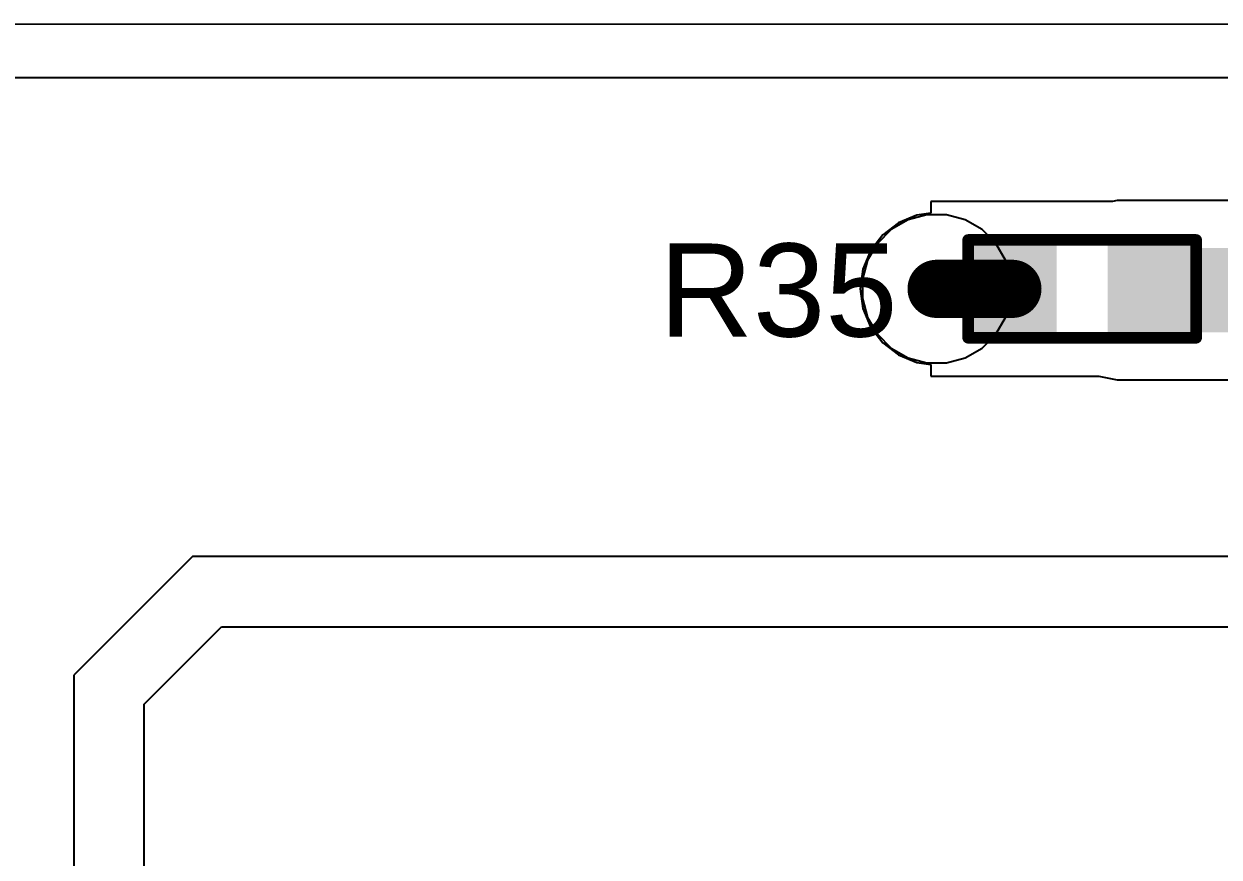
# Model space of a CAD drawing. Header units: inches. Extents: x -3 to 5437, y -3 to 5435.
# Drawn here: x 161.89 to 174.94, y 39.01 to 48.1 of the extents above; entities that cross this region are included whole.
import ezdxf

# ---------------------------------------------------------------- set-up
doc = ezdxf.new("R2010")
doc.units = ezdxf.units.IN
for name, color, linetype in [('Bottom Layer', 5, 'Continuous'), ('Bottom Overlay', 54, 'Continuous'), ('Bottom Solder', 6, 'Continuous'), ('Drill Drawing', 1, 'Continuous'), ('GND', 16, 'Continuous'), ('PWR', 76, 'Continuous'), ('Top Layer', 1, 'Continuous'), ('Top Overlay', 2, 'Continuous'), ('Top Paste', 8, 'Continuous'), ('Top Solder', 216, 'Continuous'), ('Via Holes', 16, 'Continuous')]:
    doc.layers.add(name, color=color, linetype=linetype)
doc.styles.add('Arial', font='', dxfattribs={"height": 0.2})
doc.styles.get('Arial').set_extended_font_data('Arial')

# ---------------------------------------------------------------- blocks, each defined once
blk = doc.blocks.new('RES_0603_435')
at = {"layer": 'Top Layer'}
for points in [[(-0.381, 0.4445), (-0.381, -0.4445), (-1.143, -0.4445), (-1.143, 0.4445)], [(1.143, 0.4445), (1.143, -0.4445), (0.381, -0.4445), (0.381, 0.4445)]]:
    blk.add_hatch(color=1, dxfattribs=at).paths.add_polyline_path(points)
at = {"layer": 'Top Paste'}
for points in [[(-0.381, 0.4445), (-0.381, -0.4445), (-1.143, -0.4445), (-1.143, 0.4445)], [(1.143, 0.4445), (1.143, -0.4445), (0.381, -0.4445), (0.381, 0.4445)]]:
    blk.add_hatch(color=8, dxfattribs=at).paths.add_polyline_path(points)
at = {"layer": 'Top Solder'}
for points in [[(-0.2794, 0.5461), (-0.2794, -0.5461), (-1.2446, -0.5461), (-1.2446, 0.5461)], [(1.2446, 0.5461), (1.2446, -0.5461), (0.2794, -0.5461), (0.2794, 0.5461)]]:
    blk.add_hatch(color=216, dxfattribs=at).paths.add_polyline_path(points)
at = {"layer": 'Top Overlay'}
for points in [[(1.2446, 0.5334, 0.127, 0.127, 0), (-1.2446, 0.5334, 0.127, 0.127, 0)], [(-1.2446, 0.5334, 0.127, 0.127, 0), (-1.2446, -0.5334, 0.127, 0.127, 0)], [(1.2446, 0.5334, 0.127, 0.127, 0), (1.2446, -0.5334, 0.127, 0.127, 0)], [(1.2446, -0.5334, 0.127, 0.127, 0), (-1.2446, -0.5334, 0.127, 0.127, 0)]]:
    blk.add_lwpolyline(points, format="xyseb", dxfattribs=at)
for points in [[(-1.27635, 0.5334, 0.0635, 0.0635, 1), (-1.21285, 0.5334, 0.0635, 0.0635, 1)], [(-1.27635, 0.5334, 0.0635, 0.0635, 1), (-1.21285, 0.5334, 0.0635, 0.0635, 1)], [(1.21285, 0.5334, 0.0635, 0.0635, 1), (1.27635, 0.5334, 0.0635, 0.0635, 1)], [(1.21285, 0.5334, 0.0635, 0.0635, 1), (1.27635, 0.5334, 0.0635, 0.0635, 1)], [(-1.27635, -0.5334, 0.0635, 0.0635, 1), (-1.21285, -0.5334, 0.0635, 0.0635, 1)], [(-1.27635, -0.5334, 0.0635, 0.0635, 1), (-1.21285, -0.5334, 0.0635, 0.0635, 1)], [(1.21285, -0.5334, 0.0635, 0.0635, 1), (1.27635, -0.5334, 0.0635, 0.0635, 1)], [(1.21285, -0.5334, 0.0635, 0.0635, 1), (1.27635, -0.5334, 0.0635, 0.0635, 1)]]:
    blk.add_lwpolyline(points, format="xyseb", close=True, dxfattribs=at)

msp = doc.modelspace()

# ---------------------------------------------------------------- hatches: boundary and pattern name
at = {"layer": 'Bottom Layer'}
h = msp.add_hatch(color=5, dxfattribs=at)
edge = h.paths.add_edge_path()
edge.add_arc((171.852, 45.21), 0.3, 0, 360)
at = {"layer": 'Bottom Solder'}
h = msp.add_hatch(color=6, dxfattribs=at)
edge = h.paths.add_edge_path()
edge.add_arc((171.852, 45.21), 0.15, 0, 360)
at = {"layer": 'GND'}
h = msp.add_hatch(color=16, dxfattribs=at)
edge = h.paths.add_edge_path()
edge.add_arc((171.852, 45.21), 0.3, 0, 360)
at = {"layer": 'PWR'}
h = msp.add_hatch(color=76, dxfattribs=at)
edge = h.paths.add_edge_path()
edge.add_arc((171.852, 45.21), 0.3, 0, 360)
at = {"layer": 'Top Layer'}
msp.add_hatch(color=1, dxfattribs=at).paths.add_polyline_path([(173.823, 44.735), (176.525, 44.735), (176.525, 45.655), (173.823, 45.655)])
h = msp.add_hatch(color=1, dxfattribs=at)
edge = h.paths.add_edge_path()
edge.add_arc((171.852, 45.21), 0.3, 0, 360)
at = {"layer": 'Top Solder'}
h = msp.add_hatch(color=216, dxfattribs=at)
edge = h.paths.add_edge_path()
edge.add_arc((171.852, 45.21), 0.15, 0, 360)
at = {"layer": 'Via Holes'}
h = msp.add_hatch(color=7, dxfattribs=at)
edge = h.paths.add_edge_path()
edge.add_arc((171.852, 45.21), 0.15, 0, 360)

# ---------------------------------------------------------------- linework, layer by layer
at = {"layer": 'Bottom Layer'}
for p, q in [((171.541, 45.963), (171.356, 45.857)), ((171.746, 46.018), (171.541, 45.963)), ((171.959, 46.018), (171.746, 46.018)), ((172.164, 45.963), (171.959, 46.018)), ((172.349, 45.857), (172.164, 45.963)), ((171.356, 45.857), (171.206, 45.706)), ((172.499, 45.706), (172.349, 45.857)), ((171.206, 45.706), (171.099, 45.522)), ((172.605, 45.522), (172.499, 45.706)), ((171.099, 45.522), (171.044, 45.316)), ((172.66, 45.316), (172.605, 45.522)), ((171.044, 45.316), (171.044, 45.104)), ((172.66, 45.104), (172.66, 45.316)), ((171.044, 45.104), (171.099, 44.898)), ((172.605, 44.898), (172.66, 45.104)), ((171.099, 44.898), (171.206, 44.714)), ((172.499, 44.714), (172.605, 44.898)), ((171.206, 44.714), (171.356, 44.563)), ((172.349, 44.563), (172.499, 44.714)), ((171.356, 44.563), (171.541, 44.457)), ((172.164, 44.457), (172.349, 44.563)), ((171.541, 44.457), (171.746, 44.402)), ((171.746, 44.402), (171.959, 44.402)), ((171.959, 44.402), (172.164, 44.457))]:
    msp.add_line(p, q, dxfattribs=at)
at = {"layer": 'Bottom Overlay'}
for p, q in [((177.091, 48.095), (155.113, 48.101)), ((155.063, 47.514), (177.502, 47.517))]:
    msp.add_line(p, q, dxfattribs=at)
at = {"layer": 'Drill Drawing'}
for points in [[(171.725, 45.337, 0.0508, 0.0508, 0), (171.852, 45.464, 0.0508, 0.0508, 0)], [(171.852, 45.464, 0.0508, 0.0508, 0), (171.979, 45.337, 0.0508, 0.0508, 0)], [(171.598, 45.337, 0.0508, 0.0508, 0), (171.725, 45.21, 0.0508, 0.0508, 0)], [(171.598, 45.337, 0.0508, 0.0508, 0), (171.725, 45.337, 0.0508, 0.0508, 0)], [(171.979, 45.337, 0.0508, 0.0508, 0), (172.106, 45.337, 0.0508, 0.0508, 0)], [(171.979, 45.21, 0.0508, 0.0508, 0), (172.106, 45.337, 0.0508, 0.0508, 0)], [(171.598, 45.083, 0.0508, 0.0508, 0), (171.725, 45.21, 0.0508, 0.0508, 0)], [(171.979, 45.21, 0.0508, 0.0508, 0), (172.106, 45.083, 0.0508, 0.0508, 0)], [(171.598, 45.083, 0.0508, 0.0508, 0), (171.725, 45.083, 0.0508, 0.0508, 0)], [(171.725, 45.083, 0.0508, 0.0508, 0), (171.852, 44.956, 0.0508, 0.0508, 0)], [(171.852, 44.956, 0.0508, 0.0508, 0), (171.979, 45.083, 0.0508, 0.0508, 0)], [(171.979, 45.083, 0.0508, 0.0508, 0), (172.106, 45.083, 0.0508, 0.0508, 0)]]:
    msp.add_lwpolyline(points, format="xyseb", dxfattribs=at)
for points in [[(171.84, 45.464, 0.0254, 0.0254, 1), (171.865, 45.464, 0.0254, 0.0254, 1)], [(171.84, 45.464, 0.0254, 0.0254, 1), (171.865, 45.464, 0.0254, 0.0254, 1)], [(171.586, 45.337, 0.0254, 0.0254, 1), (171.611, 45.337, 0.0254, 0.0254, 1)], [(171.586, 45.337, 0.0254, 0.0254, 1), (171.611, 45.337, 0.0254, 0.0254, 1)], [(171.713, 45.337, 0.0254, 0.0254, 1), (171.738, 45.337, 0.0254, 0.0254, 1)], [(171.713, 45.337, 0.0254, 0.0254, 1), (171.738, 45.337, 0.0254, 0.0254, 1)], [(171.967, 45.337, 0.0254, 0.0254, 1), (171.992, 45.337, 0.0254, 0.0254, 1)], [(171.967, 45.337, 0.0254, 0.0254, 1), (171.992, 45.337, 0.0254, 0.0254, 1)], [(172.094, 45.337, 0.0254, 0.0254, 1), (172.119, 45.337, 0.0254, 0.0254, 1)], [(172.094, 45.337, 0.0254, 0.0254, 1), (172.119, 45.337, 0.0254, 0.0254, 1)], [(171.713, 45.21, 0.0254, 0.0254, 1), (171.738, 45.21, 0.0254, 0.0254, 1)], [(171.713, 45.21, 0.0254, 0.0254, 1), (171.738, 45.21, 0.0254, 0.0254, 1)], [(171.967, 45.21, 0.0254, 0.0254, 1), (171.992, 45.21, 0.0254, 0.0254, 1)], [(171.967, 45.21, 0.0254, 0.0254, 1), (171.992, 45.21, 0.0254, 0.0254, 1)], [(171.586, 45.083, 0.0254, 0.0254, 1), (171.611, 45.083, 0.0254, 0.0254, 1)], [(171.586, 45.083, 0.0254, 0.0254, 1), (171.611, 45.083, 0.0254, 0.0254, 1)], [(171.713, 45.083, 0.0254, 0.0254, 1), (171.738, 45.083, 0.0254, 0.0254, 1)], [(171.713, 45.083, 0.0254, 0.0254, 1), (171.738, 45.083, 0.0254, 0.0254, 1)], [(171.967, 45.083, 0.0254, 0.0254, 1), (171.992, 45.083, 0.0254, 0.0254, 1)], [(171.967, 45.083, 0.0254, 0.0254, 1), (171.992, 45.083, 0.0254, 0.0254, 1)], [(172.094, 45.083, 0.0254, 0.0254, 1), (172.119, 45.083, 0.0254, 0.0254, 1)], [(172.094, 45.083, 0.0254, 0.0254, 1), (172.119, 45.083, 0.0254, 0.0254, 1)], [(171.84, 44.956, 0.0254, 0.0254, 1), (171.865, 44.956, 0.0254, 0.0254, 1)], [(171.84, 44.956, 0.0254, 0.0254, 1), (171.865, 44.956, 0.0254, 0.0254, 1)]]:
    msp.add_lwpolyline(points, format="xyseb", close=True, dxfattribs=at)
at = {"layer": 'GND'}
for p, q in [((171.541, 45.963), (171.356, 45.857)), ((171.746, 46.018), (171.541, 45.963)), ((171.959, 46.018), (171.746, 46.018)), ((172.164, 45.963), (171.959, 46.018)), ((172.349, 45.857), (172.164, 45.963)), ((171.356, 45.857), (171.206, 45.706)), ((172.499, 45.706), (172.349, 45.857)), ((171.206, 45.706), (171.099, 45.522)), ((172.605, 45.522), (172.499, 45.706)), ((171.099, 45.522), (171.044, 45.316)), ((172.66, 45.316), (172.605, 45.522)), ((171.044, 45.316), (171.044, 45.104)), ((172.66, 45.104), (172.66, 45.316)), ((171.044, 45.104), (171.099, 44.898)), ((172.605, 44.898), (172.66, 45.104)), ((171.099, 44.898), (171.206, 44.714)), ((172.499, 44.714), (172.605, 44.898)), ((171.206, 44.714), (171.356, 44.563)), ((172.349, 44.563), (172.499, 44.714)), ((171.356, 44.563), (171.541, 44.457)), ((172.164, 44.457), (172.349, 44.563)), ((171.541, 44.457), (171.746, 44.402)), ((171.746, 44.402), (171.959, 44.402)), ((171.959, 44.402), (172.164, 44.457))]:
    msp.add_line(p, q, dxfattribs=at)
at = {"layer": 'PWR'}
for p, q in [((163.728, 42.291), (162.433, 40.996)), ((176.882, 42.291), (163.728, 42.291)), ((163.202, 40.677), (164.047, 41.522)), ((164.047, 41.522), (176.882, 41.522)), ((162.433, 40.996), (162.433, 31.877)), ((163.202, 32.195), (163.202, 40.677))]:
    msp.add_line(p, q, dxfattribs=at)
at = {"layer": 'Top Layer'}
for p, q in [((173.773, 46.163), (171.791, 46.163)), ((171.791, 46.163), (171.791, 46.035)), ((173.823, 46.173), (173.773, 46.163)), ((176.525, 46.173), (173.823, 46.173)), ((171.637, 46.014), (171.436, 45.931)), ((171.791, 46.035), (171.637, 46.014)), ((171.436, 45.931), (171.264, 45.799)), ((171.264, 45.799), (171.131, 45.626)), ((171.131, 45.626), (171.048, 45.426)), ((171.048, 45.426), (171.02, 45.21)), ((171.02, 45.21), (171.048, 44.995)), ((171.048, 44.995), (171.131, 44.794)), ((171.131, 44.794), (171.264, 44.621)), ((171.264, 44.621), (171.436, 44.489)), ((171.436, 44.489), (171.637, 44.406)), ((171.637, 44.406), (171.791, 44.385)), ((171.791, 44.385), (171.791, 44.258)), ((171.791, 44.258), (173.623, 44.258)), ((173.623, 44.258), (173.625, 44.256)), ((173.625, 44.256), (173.823, 44.217)), ((173.823, 44.217), (176.525, 44.217))]:
    msp.add_line(p, q, dxfattribs=at)
msp.add_lwpolyline([(171.852, 45.21, 0.635, 0.635, 0), (172.68, 45.21, 0.635, 0.635, 0)], format="xyseb", dxfattribs=at)
for points in [[(171.694, 45.21, 0.318, 0.318, 1), (172.011, 45.21, 0.318, 0.318, 1)], [(172.522, 45.21, 0.318, 0.318, 1), (172.839, 45.21, 0.318, 0.318, 1)]]:
    msp.add_lwpolyline(points, format="xyseb", close=True, dxfattribs=at)

# ---------------------------------------------------------------- block references
at = {"rotation": 180}
msp.add_blockref('RES_0603_435', (173.442, 45.21), dxfattribs=at)

# ---------------------------------------------------------------- texts
at = {"layer": 'Top Overlay', "style": 'Arial'}
msp.add_text('R35', height=1.016, dxfattribs=at).set_placement((168.823, 44.689))

doc.saveas('drawing.dxf')
